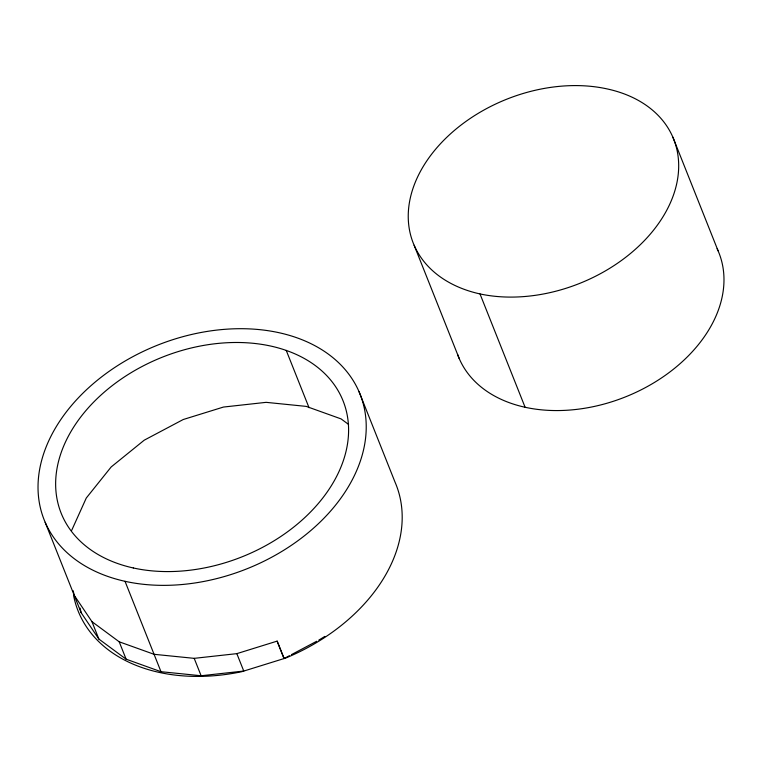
<?xml version="1.0" encoding="UTF-8"?>
<svg xmlns="http://www.w3.org/2000/svg" width="762" height="762" viewBox="0 0 762 762"><rect width="100%" height="100%" fill="white"/><g stroke="black" fill="none" stroke-linecap="round" stroke-linejoin="round"><path stroke-width="1.14" d="M71.752 530.219L86.277 498.034L111.176 466.954L144.237 440.179L183.232 419.519L223.466 407.051L266.109 402.346L306.229 406.394L341.1 418.91L348.615 424.463M324.822 636.432L318.783 640.147M73.162 590.721L74.2 595.284L91.954 621.659L119.196 641.794L154.067 654.301L194.196 658.349L236.839 653.644L277.216 641.099L284.14 658.501L286.017 657.92A170.002 120.425 -21.7 0 0 395.04 482.156L359.073 391.763M73.581 595.474A170.002 120.425 -21.7 0 0 241.735 671.703L283.997 658.578L289.389 655.72M291.494 654.606L316.687 641.261M45.158 522.294L81.124 612.686L98.879 639.061L126.121 659.187L160.992 671.703L201.12 675.751L243.764 671.046L236.839 653.644M672.836 137.103L718.09 250.822M480.003 293.932A140.208 98.793 -22.1 0 0 662.788 217.103A140.208 98.793 -22.1 0 0 607.171 88.925A140.208 99.317 -21.7 0 0 424.101 165.049A140.208 99.317 -21.7 0 0 480.003 293.932L525.104 407.27M414.137 245.259L459.238 358.597M286.226 350.377L309.039 407.699M277.073 641.175L283.997 658.578M194.196 658.349L201.12 675.751M125.025 581.311A170.002 120.425 -21.7 0 0 366.131 422.586A170.002 120.425 -21.7 0 0 115.195 367.189A170.002 120.425 -21.7 0 0 125.025 581.311L160.992 671.703M119.196 641.794L126.121 659.187M91.954 621.659L98.879 639.061M80.086 608.114L81.124 612.686M717.118 248.688A140.208 99.193 -21.8 0 1 626.726 396.383A140.208 99.193 -21.8 0 1 457.61 354.473M133.302 567.966A151.743 107.49 -21.7 0 0 348.51 426.291A151.743 107.49 -21.7 0 0 124.53 376.838A151.743 107.49 -21.7 0 0 133.302 567.966"/></g></svg>
